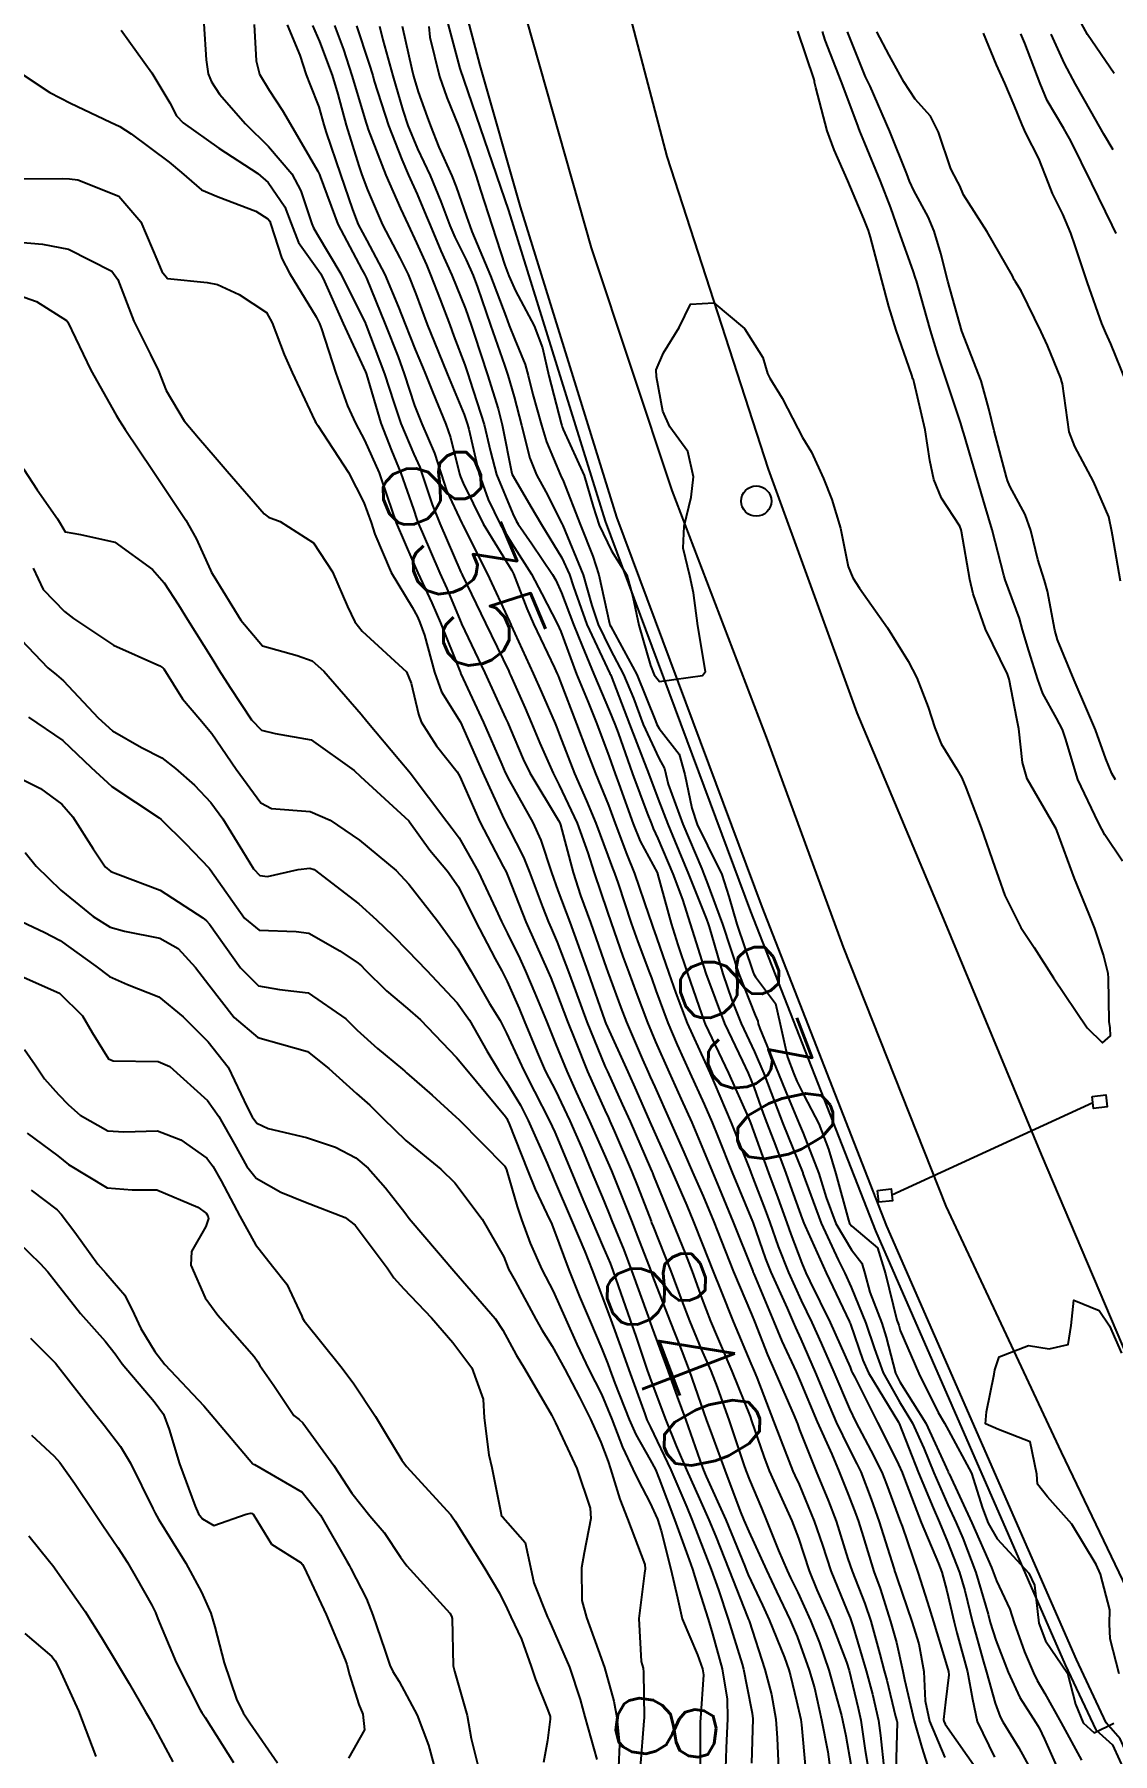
# Model space of a CAD drawing. Header units: metres. Extents: x 307586 to 320046, y 7427249 to 7434250.
# Drawn here: x 319382.5 to 319425.9, y 7427379.2 to 7427448.4 of the extents above; entities that cross this region are included whole.
import ezdxf
from ezdxf.enums import TextEntityAlignment as Align

# ---------------------------------------------------------------- set-up
doc = ezdxf.new("R2010")
doc.units = ezdxf.units.M
doc.header["$MEASUREMENT"] = 0
for name, color, linetype in [('Canaleta de Drenagem', 151, 'Continuous'), ('Cotas', 45, 'Continuous'), ('Curvas de Nivel 1m', 11, 'Continuous'), ('Curvas de Nivel 5m', 15, 'Continuous'), ('Linha Férrea', 20, 'Continuous'), ('Portico', 45, 'Continuous'), ('Postes', 20, 'Continuous')]:
    doc.layers.add(name, color=color, linetype=linetype)
doc.styles.add('Style-STANDARD', font='STANDARD.shx')

msp = doc.modelspace()

# ---------------------------------------------------------------- linework, layer by layer
at = {"layer": 'Canaleta de Drenagem'}
for points in [[(319397.677, 7427454.472), (319399.643, 7427447.058), (319401.608, 7427441.338), (319405.497, 7427428.824), (319411.357, 7427413.101), (319416.38, 7427400.235), (319424.022, 7427382.757), (319425.253, 7427380.14), (319425.931, 7427379.531), (319426.493, 7427378.295), (319426.632, 7427377.744), (319427.515, 7427375.569), (319428.663, 7427373.398), (319430.54, 7427369.475)], [(319435.41, 7427361.239), (319430.982, 7427369.709), (319428.889, 7427373.616), (319427.79, 7427375.802), (319426.987, 7427377.922), (319426.838, 7427378.427), (319426.238, 7427379.768), (319425.676, 7427380.415), (319424.477, 7427382.963), (319416.842, 7427400.426), (319411.824, 7427413.28), (319405.97, 7427428.985), (319402.087, 7427441.48), (319400.471, 7427447.178), (319398.503, 7427454.599)]]:
    msp.add_lwpolyline(points, dxfattribs=at)
at = {"layer": 'Curvas de Nivel 1m', "flags": 128}
for points, elevation in [([(319425.99, 7427446.854), (319424.927, 7427448.421), (319424.029, 7427450.067)], 834), ([(319391.372, 7427448.826), (319391.453, 7427447.363), (319391.587, 7427446.824), (319391.976, 7427446.176), (319392.515, 7427445.358), (319392.836, 7427444.807), (319393.935, 7427442.922), (319393.992, 7427442.789), (319394.022, 7427442.699), (319394.736, 7427440.782), (319395.702, 7427438.965), (319395.815, 7427438.771), (319395.891, 7427438.613), (319396.646, 7427436.762), (319397.163, 7427435.444), (319397.413, 7427434.754), (319397.824, 7427433.48), (319398.114, 7427432.745), (319398.628, 7427431.564), (319398.892, 7427430.734), (319399.116, 7427430.06), (319399.744, 7427428.72), (319399.772, 7427428.662), (319400.752, 7427426.71), (319401.647, 7427424.777), (319401.683, 7427424.7), (319401.722, 7427424.618), (319402.607, 7427422.686), (319402.939, 7427421.935), (319403.484, 7427420.673), (319403.539, 7427420.539), (319403.668, 7427420.217), (319404.268, 7427418.664), (319404.744, 7427417.551), (319405.131, 7427416.655), (319405.61, 7427415.353), (319405.795, 7427414.838), (319405.87, 7427414.646), (319406.021, 7427414.22), (319406.553, 7427412.635), (319406.818, 7427411.883), (319407.291, 7427410.624), (319407.361, 7427410.433), (319407.546, 7427409.91), (319408.021, 7427408.615), (319408.4, 7427407.731), (319408.915, 7427406.606), (319409.49, 7427405.334), (319409.809, 7427404.597), (319410.032, 7427404.037), (319410.61, 7427402.588), (319411.433, 7427400.614), (319411.442, 7427400.589), (319411.955, 7427399.109), (319412.171, 7427398.569), (319412.831, 7427397.119), (319413.075, 7427396.555), (319413.167, 7427396.34), (319413.376, 7427395.877), (319413.96, 7427394.544), (319414.402, 7427393.485), (319414.805, 7427392.535), (319415.322, 7427391.455), (319415.636, 7427390.845), (319415.79, 7427390.523), (319416.214, 7427389.428), (319416.531, 7427388.511), (319417.122, 7427386.645), (319417.168, 7427386.501), (319417.193, 7427386.432), (319417.26, 7427386.235), (319417.853, 7427384.494), (319418.128, 7427383.593), (319418.329, 7427382.489), (319418.391, 7427381.298), (319418.561, 7427380.486), (319419.178, 7427379.024)], 834), ([(319392.699, 7427448.81), (319393.21, 7427447.587), (319393.46, 7427446.798), (319393.61, 7427446.426), (319393.97, 7427445.512), (319394.174, 7427444.788), (319394.267, 7427444.478), (319394.848, 7427442.781), (319395.326, 7427441.369), (319395.561, 7427440.774), (319395.906, 7427440.125), (319396.634, 7427438.763), (319397.185, 7427437.445), (319397.45, 7427436.754), (319397.853, 7427435.742), (319398.143, 7427435.043), (319398.266, 7427434.744), (319398.568, 7427434.003), (319399.085, 7427432.731), (319399.271, 7427432.192), (319399.64, 7427430.722), (319399.675, 7427430.605), (319399.789, 7427430.347), (319400.594, 7427428.712), (319401.745, 7427426.836), (319401.814, 7427426.699), (319402.341, 7427425.303), (319402.614, 7427424.687), (319403.461, 7427422.909), (319403.568, 7427422.672), (319403.607, 7427422.586), (319403.69, 7427422.375), (319404.34, 7427420.663), (319404.759, 7427419.562), (319405.114, 7427418.655), (319405.634, 7427417.378), (319405.903, 7427416.646), (319406.373, 7427415.401), (319406.68, 7427414.634), (319407.259, 7427412.943), (319407.362, 7427412.623), (319407.417, 7427412.468), (319407.567, 7427412.051), (319408.068, 7427410.615), (319408.343, 7427409.814), (319408.801, 7427408.607), (319409.51, 7427407.042), (319409.72, 7427406.598), (319409.895, 7427406.2), (319410.567, 7427404.589), (319411.308, 7427402.729), (319411.37, 7427402.581), (319411.451, 7427402.369), (319411.945, 7427401.079), (319412.127, 7427400.57), (319412.468, 7427399.609), (319412.88, 7427398.558), (319413.396, 7427397.436), (319413.827, 7427396.546), (319414.203, 7427395.714), (319414.709, 7427394.537), (319415.341, 7427393.059), (319415.597, 7427392.526), (319416.196, 7427391.391), (319416.635, 7427390.51), (319416.833, 7427390.032), (319417.295, 7427388.757), (319417.394, 7427388.499), (319417.453, 7427388.335), (319418.087, 7427386.492), (319418.478, 7427385.261), (319418.72, 7427384.485), (319419.218, 7427382.85), (319419.322, 7427382.479), (319419.336, 7427382.354), (319419.201, 7427381.244), (319419.125, 7427380.549), (319419.136, 7427380.481), (319419.192, 7427380.365), (319420.517, 7427378.467)], 833), ([(319393.713, 7427448.794), (319394.003, 7427448.144), (319394.508, 7427446.785), (319394.735, 7427446.023), (319395.07, 7427444.779), (319395.581, 7427443.131), (319395.703, 7427442.772), (319395.927, 7427442.17), (319396.541, 7427440.764), (319397.227, 7427439.429), (319397.569, 7427438.753), (319397.881, 7427437.977), (319398.338, 7427436.743), (319398.771, 7427435.656), (319399.15, 7427434.73), (319399.819, 7427433.116), (319399.958, 7427432.719), (319400.008, 7427432.521), (319400.432, 7427430.714), (319400.792, 7427429.7), (319401.272, 7427428.705), (319401.761, 7427427.911), (319402.533, 7427426.688), (319402.947, 7427425.894), (319403.586, 7427424.672), (319403.718, 7427424.375), (319404.352, 7427422.663), (319404.811, 7427421.53), (319405.166, 7427420.655), (319405.66, 7427419.332), (319405.9, 7427418.648), (319406.047, 7427418.244), (319406.628, 7427416.635), (319406.916, 7427415.931), (319407.603, 7427414.636), (319407.609, 7427414.62), (319408.157, 7427412.614), (319408.424, 7427411.751), (319408.813, 7427410.607), (319409.506, 7427408.628), (319409.519, 7427408.6), (319409.532, 7427408.565), (319410.47, 7427406.59), (319411.253, 7427404.814), (319411.352, 7427404.581), (319411.478, 7427404.245), (319412.082, 7427402.571), (319412.447, 7427401.569), (319412.813, 7427400.559), (319412.975, 7427400.104), (319413.417, 7427398.933), (319413.575, 7427398.548), (319413.742, 7427398.213), (319414.563, 7427396.538), (319415.365, 7427394.741), (319415.42, 7427394.586), (319415.446, 7427394.529), (319415.548, 7427394.339), (319416.467, 7427392.513), (319416.759, 7427391.941), (319417.316, 7427390.83), (319417.463, 7427390.498), (319417.557, 7427390.251), (319418.219, 7427388.491), (319418.923, 7427386.829), (319419.056, 7427386.482), (319419.256, 7427385.741), (319419.555, 7427384.477), (319419.665, 7427384.047), (319420.086, 7427382.471), (319420.294, 7427381.377), (319420.482, 7427380.467), (319421.179, 7427379.028)], 832), ([(319394.605, 7427448.784), (319394.958, 7427447.821), (319395.302, 7427446.777), (319395.881, 7427444.853), (319395.905, 7427444.771), (319395.96, 7427444.602), (319396.67, 7427442.763), (319397.257, 7427441.419), (319397.572, 7427440.753), (319397.906, 7427440.029), (319398.301, 7427439.148), (319398.474, 7427438.741), (319398.862, 7427437.751), (319399.24, 7427436.729), (319399.41, 7427436.278), (319399.847, 7427435.115), (319399.981, 7427434.719), (319400.053, 7427434.505), (319400.623, 7427432.712), (319400.88, 7427431.631), (319401.126, 7427430.707), (319401.777, 7427429.112), (319401.915, 7427428.839), (319402.003, 7427428.697), (319402.544, 7427427.906), (319403.386, 7427426.675), (319403.515, 7427426.447), (319403.736, 7427425.93), (319404.22, 7427424.665), (319404.577, 7427423.794), (319405.048, 7427422.656), (319405.678, 7427421.169), (319405.894, 7427420.648), (319406.022, 7427420.294), (319406.602, 7427418.641), (319407.196, 7427417.06), (319407.36, 7427416.624), (319407.435, 7427416.437), (319407.617, 7427416.045), (319408.225, 7427414.614), (319408.609, 7427413.588), (319408.925, 7427412.606), (319409.553, 7427410.6), (319410.311, 7427408.592), (319411.024, 7427407.071), (319411.262, 7427406.582), (319411.497, 7427405.998), (319411.868, 7427404.956), (319412.014, 7427404.572), (319412.364, 7427403.672), (319412.77, 7427402.56), (319412.951, 7427402.06), (319413.435, 7427400.723), (319413.503, 7427400.549), (319413.554, 7427400.426), (319414.393, 7427398.54), (319415.338, 7427396.576), (319415.359, 7427396.53), (319415.382, 7427396.477), (319415.871, 7427395.026), (319416.099, 7427394.519), (319417.309, 7427392.525), (319417.322, 7427392.5), (319417.333, 7427392.474), (319418.115, 7427390.492), (319418.707, 7427389.078), (319418.957, 7427388.483), (319419.281, 7427387.706), (319419.762, 7427386.475), (319419.979, 7427385.749), (319420.297, 7427384.469), (319420.711, 7427382.975), (319420.855, 7427382.464), (319421.2, 7427381.21), (319421.4, 7427380.662), (319421.517, 7427380.455), (319422.154, 7427379.417), (319422.696, 7427378.437)], 831), ([(319396.413, 7427448.766), (319396.554, 7427448.215), (319396.957, 7427446.76), (319397.347, 7427445.379), (319397.556, 7427444.754), (319397.949, 7427443.825), (319398.452, 7427442.742), (319398.89, 7427441.703), (319399.246, 7427440.73), (319399.443, 7427440.262), (319399.899, 7427439.343), (319400.184, 7427438.717), (319400.36, 7427438.241), (319400.878, 7427436.71), (319401.442, 7427435.109), (319401.58, 7427434.703), (319401.83, 7427433.832), (319402.125, 7427432.695), (319402.472, 7427431.363), (319402.742, 7427430.686), (319403.111, 7427430.005), (319403.773, 7427428.698), (319403.787, 7427428.67), (319403.794, 7427428.648), (319404.608, 7427426.661), (319404.968, 7427425.42), (319405.221, 7427424.655), (319405.708, 7427423.668), (319406.242, 7427422.645), (319406.636, 7427421.688), (319407.034, 7427420.636), (319407.659, 7427419.276), (319407.884, 7427418.855), (319407.947, 7427418.626), (319408.039, 7427418.232), (319408.633, 7427416.61), (319409.386, 7427414.821), (319409.477, 7427414.601), (319409.598, 7427414.295), (319410.224, 7427412.593), (319410.549, 7427411.604), (319410.879, 7427410.587), (319411.536, 7427408.918), (319411.642, 7427408.686), (319411.665, 7427408.578), (319411.721, 7427408.386), (319412.481, 7427406.565), (319412.776, 7427405.841), (319413.316, 7427404.552), (319413.477, 7427404.171), (319414.098, 7427402.544), (319414.405, 7427401.579), (319414.786, 7427400.536), (319415.422, 7427399.472), (319415.828, 7427398.935), (319415.956, 7427398.522), (319416.158, 7427397.763), (319416.644, 7427396.511), (319416.819, 7427395.95), (319417.187, 7427394.503), (319417.358, 7427394.159), (319418.408, 7427392.489), (319419.313, 7427390.522), (319419.329, 7427390.48), (319419.345, 7427390.448), (319420.258, 7427388.47), (319421.053, 7427386.675), (319421.132, 7427386.461), (319421.26, 7427386.139), (319421.795, 7427384.998), (319421.97, 7427384.449), (319422.389, 7427383.279), (319422.743, 7427382.437), (319422.896, 7427382.121), (319423.205, 7427381.595), (319423.863, 7427380.423), (319424.685, 7427378.907)], 829), ([(319397.329, 7427448.757), (319397.713, 7427447.027), (319397.784, 7427446.752), (319397.977, 7427446.111), (319398.332, 7427445.11), (319398.47, 7427444.742), (319398.807, 7427443.881), (319399.321, 7427442.729), (319399.497, 7427442.295), (319399.917, 7427441.097), (319400.047, 7427440.719), (319400.135, 7427440.493), (319400.88, 7427438.71), (319401.498, 7427437.074), (319401.631, 7427436.702), (319401.857, 7427436.14), (319402.282, 7427435.128), (319402.406, 7427434.692), (319402.594, 7427433.926), (319402.931, 7427432.683), (319403.138, 7427432.012), (319403.7, 7427430.671), (319403.73, 7427430.609), (319403.791, 7427430.48), (319404.51, 7427428.663), (319405.003, 7427427.409), (319405.244, 7427426.655), (319405.669, 7427424.705), (319405.685, 7427424.65), (319405.722, 7427424.58), (319406.777, 7427422.639), (319407.521, 7427420.785), (319407.581, 7427420.631), (319407.671, 7427420.475), (319408.476, 7427419.433), (319408.706, 7427418.614), (319408.983, 7427417.26), (319409.208, 7427416.604), (319409.614, 7427415.757), (319410.2, 7427414.594), (319410.474, 7427413.707), (319410.806, 7427412.588), (319411.452, 7427410.683), (319411.486, 7427410.581), (319411.552, 7427410.462), (319412.361, 7427409.388), (319412.549, 7427408.565), (319412.845, 7427407.228), (319413.096, 7427406.556), (319413.216, 7427406.27), (319413.494, 7427405.699), (319414.107, 7427404.544), (319414.486, 7427403.521), (319414.781, 7427402.537), (319415.293, 7427400.672), (319415.343, 7427400.531), (319415.432, 7427400.419), (319416.465, 7427399.556), (319416.794, 7427398.509), (319417.249, 7427396.638), (319417.299, 7427396.501), (319417.319, 7427396.438), (319417.38, 7427396.215), (319418.134, 7427394.492), (319418.908, 7427392.916), (319419.158, 7427392.482), (319419.33, 7427392.194), (319420.254, 7427390.471), (319420.698, 7427389.067), (319420.917, 7427388.464), (319421.284, 7427387.835), (319422.563, 7427386.44), (319422.786, 7427385.965), (319422.958, 7427384.434), (319423.232, 7427383.719), (319424.113, 7427382.421), (319424.444, 7427381.174), (319424.744, 7427380.414), (319425.189, 7427380.01), (319425.981, 7427380.398)], 828), ([(319398.404, 7427448.744), (319398.437, 7427448.313), (319398.832, 7427446.737), (319399.13, 7427445.888), (319399.591, 7427444.726), (319399.949, 7427443.781), (319400.306, 7427442.716), (319400.481, 7427442.161), (319400.951, 7427440.71), (319401.464, 7427439.137), (319401.622, 7427438.703), (319401.884, 7427438.106), (319402.635, 7427436.688), (319402.977, 7427435.806), (319403.231, 7427434.679), (319403.724, 7427432.761), (319403.749, 7427432.671), (319403.764, 7427432.623), (319403.811, 7427432.518), (319404.649, 7427430.661), (319405.02, 7427429.419), (319405.257, 7427428.655), (319405.758, 7427427.624), (319406.379, 7427426.644), (319406.608, 7427425.767), (319406.849, 7427424.639), (319407.321, 7427423.011), (319407.476, 7427422.632), (319407.69, 7427422.363), (319409.419, 7427422.604), (319409.537, 7427422.761), (319409.235, 7427424.607), (319409.059, 7427425.933), (319408.905, 7427426.613), (319408.639, 7427427.737), (319408.681, 7427428.616), (319408.96, 7427429.788), (319409.06, 7427430.611), (319408.822, 7427431.634), (319408.11, 7427432.626), (319407.822, 7427433.259), (319407.563, 7427434.633), (319407.56, 7427434.919), (319407.853, 7427435.599), (319408.473, 7427436.621), (319408.935, 7427437.556), (319409.878, 7427437.62), (319411.111, 7427436.588), (319411.851, 7427435.413), (319412.043, 7427434.775), (319412.126, 7427434.576), (319412.621, 7427433.778), (319413.252, 7427432.558), (319413.452, 7427432.198), (319413.803, 7427431.606), (319414.287, 7427430.545), (319414.628, 7427429.699), (319414.978, 7427428.538), (319415.288, 7427426.996), (319415.467, 7427426.533), (319415.739, 7427426.122), (319416.866, 7427424.519), (319417.703, 7427423.188), (319418.048, 7427422.505), (319418.508, 7427421.324), (319418.775, 7427420.493), (319419.028, 7427419.848), (319419.656, 7427418.828), (319419.866, 7427418.478), (319420.024, 7427418.099), (319420.635, 7427416.47), (319421.192, 7427414.879), (319421.333, 7427414.463), (319421.592, 7427413.741), (319422.242, 7427412.45), (319422.777, 7427411.654), (319423.553, 7427410.43), (319424.911, 7427408.416), (319425.524, 7427407.812), (319425.843, 7427408.09), (319425.828, 7427408.406), (319425.795, 7427408.666), (319425.764, 7427410.407), (319425.747, 7427410.599), (319425.562, 7427411.359), (319425.216, 7427412.414), (319424.976, 7427413.022), (319424.397, 7427414.422), (319423.692, 7427416.359), (319423.66, 7427416.43), (319423.624, 7427416.499), (319422.497, 7427418.447), (319422.306, 7427419.097), (319422.158, 7427420.453), (319422.08, 7427420.857), (319421.761, 7427422.459), (319421.696, 7427422.662), (319420.808, 7427424.469), (319420.315, 7427425.897), (319420.183, 7427426.476), (319419.851, 7427428.4), (319419.835, 7427428.479), (319419.774, 7427428.62), (319419.038, 7427429.744), (319418.732, 7427430.496), (319418.566, 7427431.264), (319418.381, 7427432.501), (319417.944, 7427434.406), (319417.91, 7427434.509), (319417.894, 7427434.56), (319417.845, 7427434.708), (319417.211, 7427436.517), (319416.925, 7427437.472), (319416.635, 7427438.523), (319416.177, 7427440.26), (319416.101, 7427440.528), (319415.918, 7427441.006), (319415.27, 7427442.537), (319414.721, 7427443.773), (319414.433, 7427444.545), (319413.98, 7427446.295), (319413.931, 7427446.5), (319413.929, 7427446.551), (319413.918, 7427446.617), (319413.259, 7427448.561)], 827), ([(319386.008, 7427448.594), (319387.245, 7427446.877), (319387.971, 7427445.667), (319388.246, 7427445.146), (319388.506, 7427444.862), (319389.948, 7427443.847), (319391.519, 7427442.824), (319391.929, 7427442.461), (319392.599, 7427441.489), (319392.855, 7427440.806), (319393.158, 7427440.053), (319393.895, 7427439.018), (319394.046, 7427438.788), (319394.2, 7427438.475), (319394.946, 7427436.779), (319395.844, 7427434.839), (319395.871, 7427434.77), (319395.886, 7427434.726), (319396.47, 7427432.763), (319396.897, 7427431.664), (319397.269, 7427430.755), (319397.778, 7427429.303), (319397.916, 7427428.889), (319397.974, 7427428.747), (319398.131, 7427428.381), (319398.848, 7427426.733), (319399.12, 7427426.113), (319399.706, 7427424.72), (319399.722, 7427424.68), (319400.653, 7427422.71), (319401.488, 7427420.888), (319401.577, 7427420.701), (319401.671, 7427420.474), (319402.197, 7427419.23), (319402.465, 7427418.688), (319403.624, 7427416.761), (319403.671, 7427416.67), (319403.696, 7427416.595), (319404.208, 7427414.664), (319404.508, 7427413.742), (319404.904, 7427412.657), (319405.554, 7427410.807), (319405.596, 7427410.692), (319405.61, 7427410.649), (319406.127, 7427409.23), (319406.356, 7427408.638), (319407.004, 7427407.134), (319407.232, 7427406.624), (319407.316, 7427406.437), (319407.497, 7427406.03), (319408.135, 7427404.613), (319408.664, 7427403.409), (319409.018, 7427402.604), (319409.443, 7427401.63), (319409.873, 7427400.596), (319410.17, 7427399.848), (319410.666, 7427398.587), (319411.387, 7427396.877), (319411.507, 7427396.578), (319412.043, 7427395.243), (319412.333, 7427394.565), (319413.112, 7427392.778), (319413.204, 7427392.552), (319413.239, 7427392.458), (319413.33, 7427392.225), (319414.002, 7427390.543), (319414.497, 7427389.342), (319414.803, 7427388.535), (319415.27, 7427387.03), (319415.443, 7427386.527), (319415.959, 7427385.228), (319416.196, 7427384.516), (319416.553, 7427383.181), (319416.738, 7427382.507), (319416.84, 7427382.136), (319417.195, 7427380.676), (319417.243, 7427380.499), (319417.252, 7427380.44), (319417.204, 7427378.5)], 836), ([(319426.331, 7427415.12), (319425.621, 7427416.183), (319425.498, 7427416.411), (319425.346, 7427416.694), (319424.527, 7427418.421), (319424.032, 7427420.063), (319423.914, 7427420.428), (319423.677, 7427420.883), (319423.129, 7427421.88), (319422.921, 7427422.442), (319422.561, 7427423.597), (319422.306, 7427424.451), (319422.177, 7427424.903), (319421.739, 7427426.092), (319421.612, 7427426.461), (319421.557, 7427426.651), (319421.083, 7427428.467), (319420.792, 7427429.461), (319420.486, 7427430.473), (319419.936, 7427432.354), (319419.9, 7427432.479), (319419.817, 7427432.755), (319419.243, 7427434.489), (319418.896, 7427435.537), (319418.602, 7427436.499), (319418.083, 7427438.314), (319418.034, 7427438.508), (319418, 7427438.614), (319417.897, 7427438.911), (319417.325, 7427440.516), (319417.001, 7427441.44), (319416.588, 7427442.523), (319415.956, 7427444.047), (319415.753, 7427444.532), (319415.633, 7427444.867), (319415.004, 7427446.54), (319414.362, 7427448.192), (319414.248, 7427448.548)], 828), ([(319426.044, 7427418.404), (319425.901, 7427418.652), (319425.661, 7427419.246), (319425.238, 7427420.414), (319424.927, 7427421.171), (319424.385, 7427422.423), (319423.717, 7427424.044), (319423.607, 7427424.432), (319423.311, 7427426.008), (319423.192, 7427426.438), (319422.926, 7427427.271), (319422.633, 7427428.447), (319422.417, 7427429.088), (319421.791, 7427430.231), (319421.696, 7427430.461), (319421.657, 7427430.599), (319421.168, 7427432.466), (319420.952, 7427433.343), (319420.639, 7427434.472), (319419.863, 7427436.48), (319419.301, 7427438.489), (319419.016, 7427439.605), (319418.743, 7427440.498), (319418.5, 7427441.083), (319417.929, 7427442.141), (319417.757, 7427442.512), (319417.643, 7427442.807), (319416.961, 7427444.52), (319416.168, 7427446.342), (319416.077, 7427446.529), (319415.986, 7427446.721), (319415.26, 7427448.538)], 829), ([(319426.495, 7427434.403), (319425.858, 7427435.966), (319425.659, 7427436.412), (319425.5, 7427436.782), (319424.917, 7427438.42), (319424.418, 7427439.915), (319424.248, 7427440.427), (319423.921, 7427441.192), (319423.508, 7427442.015), (319423.344, 7427442.439), (319422.965, 7427443.428), (319422.443, 7427444.453), (319422.291, 7427444.78), (319421.974, 7427445.575), (319421.592, 7427446.464), (319421.26, 7427447.202), (319420.729, 7427448.473)], 831), ([(319426.071, 7427440.408), (319425.916, 7427440.744), (319425.101, 7427442.418), (319424.244, 7427444.142), (319424.092, 7427444.429), (319423.965, 7427444.637), (319423.303, 7427445.767), (319423.012, 7427446.445), (319422.391, 7427448.07), (319422.234, 7427448.457)], 832), ([(319425.953, 7427443.779), (319425.575, 7427444.414), (319425.057, 7427445.335), (319424.441, 7427446.425), (319423.995, 7427447.256), (319423.453, 7427448.438)], 833), ([(319381.982, 7427446.857), (319383.147, 7427446.095), (319383.97, 7427445.659), (319385.582, 7427444.894), (319385.96, 7427444.714), (319386.419, 7427444.422), (319387.939, 7427443.285), (319388.443, 7427442.862), (319389.248, 7427442.172), (319389.923, 7427441.89), (319391.44, 7427441.302), (319391.915, 7427441.005), (319391.998, 7427440.902), (319392.027, 7427440.818), (319392.486, 7427439.398), (319392.789, 7427438.807), (319393.867, 7427437.05), (319393.994, 7427436.789), (319394.082, 7427436.566), (319394.654, 7427434.782), (319395.132, 7427433.468), (319395.449, 7427432.774), (319395.806, 7427432.085), (319396.399, 7427430.764), (319396.726, 7427429.818), (319397.086, 7427428.757), (319397.75, 7427427.192), (319397.96, 7427426.747), (319398.527, 7427425.534), (319398.873, 7427424.733), (319399.662, 7427422.752), (319399.671, 7427422.72), (319399.677, 7427422.705), (319399.692, 7427422.67), (319400.6, 7427420.711), (319401.337, 7427419.023), (319401.477, 7427418.702), (319401.648, 7427418.36), (319402.586, 7427416.686), (319402.91, 7427415.975), (319403.338, 7427414.674), (319403.592, 7427413.94), (319404.072, 7427412.665), (319404.372, 7427411.855), (319404.804, 7427410.657), (319405.486, 7427408.698), (319405.503, 7427408.65), (319405.532, 7427408.583), (319406.414, 7427406.636), (319406.751, 7427405.886), (319407.304, 7427404.623), (319407.477, 7427404.233), (319408.198, 7427402.613), (319408.789, 7427401.257), (319409.061, 7427400.604), (319409.424, 7427399.69), (319409.854, 7427398.596), (319410.157, 7427397.837), (319410.655, 7427396.587), (319411.366, 7427394.889), (319411.458, 7427394.672), (319411.496, 7427394.578), (319411.603, 7427394.333), (319412.284, 7427392.566), (319412.571, 7427391.807), (319413.063, 7427390.554), (319413.14, 7427390.381), (319413.308, 7427390.021), (319413.922, 7427388.544), (319414.245, 7427387.573), (319414.589, 7427386.537), (319415.247, 7427384.935), (319415.367, 7427384.651), (319415.408, 7427384.528), (319415.48, 7427384.286), (319416.011, 7427382.518), (319416.263, 7427381.573), (319416.508, 7427380.51), (319416.584, 7427379.906), (319416.736, 7427378.507)], 837), ([(319381.93, 7427442.606), (319383.637, 7427442.621), (319383.93, 7427442.614), (319384.262, 7427442.574), (319385.923, 7427441.917), (319386.808, 7427440.881), (319387.493, 7427439.27), (319387.646, 7427438.872), (319387.88, 7427438.597), (319389.469, 7427438.429), (319389.886, 7427438.35), (319390.761, 7427437.95), (319391.869, 7427437.223), (319392.091, 7427436.817), (319392.578, 7427435.537), (319392.897, 7427434.804), (319393.814, 7427432.867), (319393.856, 7427432.79), (319393.93, 7427432.671), (319395.171, 7427430.776), (319395.781, 7427429.577), (319396.075, 7427428.767), (319396.228, 7427428.304), (319396.879, 7427426.759), (319397.729, 7427425.358), (319397.948, 7427424.97), (319398.044, 7427424.745), (319398.23, 7427424.228), (319398.633, 7427422.736), (319398.904, 7427421.951), (319399.673, 7427420.72), (319400.561, 7427418.711), (319401.354, 7427416.976), (319401.483, 7427416.701), (319401.62, 7427416.439), (319402.209, 7427415.291), (319402.45, 7427414.687), (319402.978, 7427413.283), (319403.216, 7427412.675), (319403.327, 7427412.43), (319403.565, 7427411.868), (319404.029, 7427410.665), (319404.3, 7427409.908), (319404.762, 7427408.658), (319405.506, 7427406.847), (319405.592, 7427406.649), (319406.189, 7427405.338), (319406.501, 7427404.635), (319407.33, 7427402.746), (319407.385, 7427402.621), (319407.405, 7427402.573), (319407.451, 7427402.453), (319408.201, 7427400.612), (319408.731, 7427399.296), (319409.001, 7427398.604), (319409.397, 7427397.507), (319409.739, 7427396.596), (319410.007, 7427395.963), (319410.603, 7427394.588), (319411.336, 7427392.755), (319411.397, 7427392.579), (319411.889, 7427391.142), (319412.108, 7427390.568), (319412.474, 7427389.732), (319413.021, 7427388.554), (319413.282, 7427387.852), (319413.709, 7427386.546), (319414.02, 7427385.777), (319414.567, 7427384.537), (319415.218, 7427382.866), (319415.321, 7427382.528), (319415.683, 7427381.008), (319415.789, 7427380.521), (319415.969, 7427379.306), (319416.1, 7427378.516)], 838), ([(319381.9, 7427440.065), (319382.844, 7427439.98), (319383.896, 7427439.782), (319385.631, 7427438.893), (319385.88, 7427438.555), (319386.524, 7427436.883), (319387.189, 7427435.537), (319387.513, 7427434.873), (319387.831, 7427434.088), (319388.551, 7427432.859), (319389.129, 7427432.173), (319389.799, 7427431.401), (319390.285, 7427430.835), (319391.776, 7427429.115), (319391.942, 7427428.985), (319392.414, 7427428.81), (319393.76, 7427427.944), (319394.526, 7427426.782), (319395.121, 7427425.384), (319395.419, 7427424.773), (319395.717, 7427424.394), (319397.503, 7427422.752), (319397.688, 7427422.3), (319397.982, 7427421.051), (319398.095, 7427420.744), (319398.706, 7427419.777), (319399.541, 7427418.722), (319399.65, 7427418.533), (319400.455, 7427416.712), (319401.392, 7427414.915), (319401.51, 7427414.701), (319401.6, 7427414.489), (319402.311, 7427412.689), (319402.691, 7427411.81), (319403.206, 7427410.675), (319403.309, 7427410.432), (319403.545, 7427409.841), (319403.986, 7427408.665), (319404.286, 7427407.898), (319404.793, 7427406.657), (319405.487, 7427405.102), (319405.628, 7427404.792), (319405.694, 7427404.647), (319405.865, 7427404.257), (319406.564, 7427402.633), (319406.821, 7427402.004), (319407.348, 7427400.621), (319407.37, 7427400.559), (319407.431, 7427400.41), (319408.147, 7427398.613), (319408.589, 7427397.414), (319408.897, 7427396.605), (319409.372, 7427395.47), (319409.75, 7427394.596), (319410.01, 7427393.937), (319410.488, 7427392.588), (319411.083, 7427390.814), (319411.17, 7427390.581), (319411.309, 7427390.21), (319411.794, 7427389.069), (319412.002, 7427388.569), (319412.479, 7427387.358), (319412.823, 7427386.557), (319412.965, 7427386.26), (319413.254, 7427385.665), (319413.767, 7427384.545), (319414.134, 7427383.636), (319414.508, 7427382.537), (319415.013, 7427380.714), (319415.059, 7427380.531), (319415.187, 7427379.897), (319415.389, 7427378.74)], 839), ([(319382.078, 7427430.936), (319382.63, 7427430.078), (319383.453, 7427428.915), (319383.564, 7427428.716), (319383.758, 7427428.397), (319384.373, 7427428.288), (319385.754, 7427427.979), (319387.273, 7427426.875), (319387.738, 7427426.333), (319388.321, 7427425.453), (319388.687, 7427424.856), (319389.699, 7427423.234), (319389.945, 7427422.837), (319390.402, 7427422.116), (319391.26, 7427420.824), (319391.667, 7427420.4), (319392.207, 7427420.27), (319393.661, 7427420.011), (319395.399, 7427418.773), (319395.649, 7427418.537), (319397.598, 7427416.75), (319397.623, 7427416.715), (319398.44, 7427415.567), (319399.155, 7427414.727), (319399.593, 7427414.091), (319400.284, 7427412.713), (319401.073, 7427411.19), (319401.336, 7427410.702), (319401.549, 7427410.275), (319402.035, 7427409.19), (319402.243, 7427408.689), (319402.76, 7427407.436), (319403.091, 7427406.676), (319403.228, 7427406.402), (319403.495, 7427405.886), (319404.076, 7427404.664), (319404.558, 7427403.567), (319404.94, 7427402.655), (319405.441, 7427401.442), (319405.67, 7427400.881), (319405.765, 7427400.645), (319406.25, 7427399.466), (319406.567, 7427398.633), (319407.227, 7427396.781), (319407.283, 7427396.621), (319407.309, 7427396.548), (319407.38, 7427396.35), (319408.018, 7427394.613), (319408.404, 7427393.552), (319408.745, 7427392.606), (319409.317, 7427391), (319409.456, 7427390.599), (319409.571, 7427390.337), (319410.353, 7427388.589), (319411.118, 7427386.728), (319411.178, 7427386.581), (319411.261, 7427386.381), (319411.836, 7427385.158), (319412.104, 7427384.567), (319412.724, 7427383.053), (319412.898, 7427382.555), (319412.964, 7427382.307), (319413.2, 7427381.307), (319413.372, 7427380.548), (319413.406, 7427380.333), (319413.56, 7427378.546)], 841), ([(319382.463, 7427426.929), (319382.878, 7427426.067), (319383.726, 7427425.179), (319384.093, 7427424.906), (319385.707, 7427423.832), (319387.569, 7427422.997), (319387.694, 7427422.92), (319387.734, 7427422.869), (319388.488, 7427421.665), (319389.175, 7427420.847), (319389.664, 7427420.275), (319390.649, 7427418.83), (319391.63, 7427417.482), (319392.061, 7427417.247), (319393.626, 7427417.131), (319394.426, 7427416.782), (319395.615, 7427415.966), (319397.082, 7427414.755), (319397.595, 7427414.197), (319398.751, 7427412.728), (319399.562, 7427411.599), (319400.087, 7427410.715), (319400.848, 7427409.399), (319401.269, 7427408.703), (319401.525, 7427408.198), (319402.219, 7427406.689), (319402.655, 7427405.843), (319403.263, 7427404.673), (319403.476, 7427404.204), (319404.121, 7427402.663), (319404.604, 7427401.496), (319404.96, 7427400.655), (319405.422, 7427399.58), (319405.699, 7427398.929), (319405.808, 7427398.644), (319406.03, 7427398.014), (319406.51, 7427396.633), (319406.734, 7427395.987), (319407.196, 7427394.623), (319407.356, 7427394.181), (319407.949, 7427392.614), (319408.358, 7427391.574), (319408.777, 7427390.605), (319409.301, 7427389.444), (319409.675, 7427388.596), (319409.957, 7427387.919), (319410.474, 7427386.588), (319411.244, 7427384.649), (319411.265, 7427384.601), (319411.275, 7427384.58), (319411.295, 7427384.526), (319411.934, 7427382.569), (319412.197, 7427381.559), (319412.366, 7427380.562), (319412.423, 7427379.799), (319412.484, 7427378.56)], 842), ([(319381.714, 7427424.317), (319383.064, 7427422.919), (319383.407, 7427422.631), (319383.688, 7427422.389), (319385.092, 7427420.896), (319385.665, 7427420.379), (319386.825, 7427419.709), (319387.649, 7427419.284), (319388.203, 7427418.862), (319388.967, 7427418.181), (319389.629, 7427417.494), (319390.101, 7427416.835), (319390.901, 7427415.536), (319391.343, 7427414.823), (319391.599, 7427414.549), (319391.91, 7427414.503), (319393.134, 7427414.797), (319393.603, 7427414.848), (319393.777, 7427414.788), (319395.582, 7427413.401), (319396.293, 7427412.759), (319396.948, 7427412.13), (319397.561, 7427411.513), (319398.311, 7427410.732), (319399.54, 7427409.417), (319400.044, 7427408.715), (319400.74, 7427407.482), (319401.208, 7427406.703), (319401.499, 7427406.261), (319402.095, 7427405.297), (319402.405, 7427404.686), (319403.171, 7427402.961), (319403.287, 7427402.672), (319403.335, 7427402.555), (319403.449, 7427402.293), (319404.151, 7427400.663), (319404.676, 7427399.402), (319404.975, 7427398.654), (319405.397, 7427397.556), (319405.733, 7427396.645), (319406.166, 7427395.433), (319406.449, 7427394.634), (319407.093, 7427392.867), (319407.184, 7427392.622), (319407.229, 7427392.519), (319407.33, 7427392.322), (319408.14, 7427390.612), (319408.793, 7427389.11), (319408.995, 7427388.603), (319409.282, 7427387.844), (319409.762, 7427386.595), (319410.068, 7427385.778), (319410.458, 7427384.588), (319411.022, 7427382.775), (319411.072, 7427382.581), (319411.206, 7427381.892), (319411.421, 7427380.802), (319411.44, 7427380.576), (319411.389, 7427378.791)], 843), ([(319382.279, 7427420.931), (319383.659, 7427419.988), (319384.804, 7427418.898), (319385.635, 7427418.14), (319387.541, 7427416.871), (319387.622, 7427416.804), (319388.597, 7427415.839), (319389.556, 7427414.841), (319389.602, 7427414.784), (319390.982, 7427412.826), (319391.568, 7427412.35), (319393.06, 7427412.29), (319393.567, 7427412.224), (319394.817, 7427411.52), (319395.555, 7427411.017), (319395.691, 7427410.904), (319395.83, 7427410.766), (319396.694, 7427409.906), (319397.537, 7427409.189), (319398.059, 7427408.735), (319399.51, 7427407.223), (319399.929, 7427406.716), (319401.484, 7427404.837), (319401.54, 7427404.755), (319401.568, 7427404.699), (319401.639, 7427404.539), (319402.368, 7427402.686), (319402.676, 7427401.912), (319403.272, 7427400.672), (319403.325, 7427400.565), (319403.429, 7427400.289), (319404.038, 7427398.664), (319404.461, 7427397.595), (319404.864, 7427396.655), (319405.371, 7427395.478), (319405.604, 7427394.885), (319405.689, 7427394.645), (319405.896, 7427394.1), (319406.465, 7427392.633), (319406.729, 7427392.031), (319407.317, 7427391.005), (319407.521, 7427390.618), (319407.675, 7427390.25), (319408.298, 7427388.61), (319408.883, 7427386.989), (319409.011, 7427386.603), (319409.255, 7427385.817), (319409.644, 7427384.596), (319409.828, 7427384), (319410.215, 7427382.59), (319410.419, 7427381.369), (319410.427, 7427380.588), (319410.367, 7427379.403), (319410.344, 7427378.588)], 844), ([(319382.148, 7427415.471), (319382.591, 7427414.925), (319383.589, 7427413.964), (319384.88, 7427412.897), (319385.569, 7427412.467), (319386.145, 7427412.307), (319387.564, 7427412.024), (319388.303, 7427411.602), (319389.007, 7427410.848), (319389.543, 7427410.148), (319390.557, 7427408.83), (319391.515, 7427408.02), (319392.462, 7427407.755), (319393.51, 7427407.457), (319394.376, 7427406.781), (319395.493, 7427405.769), (319396.023, 7427405.297), (319396.564, 7427404.754), (319397.47, 7427403.881), (319398.877, 7427402.726), (319399.447, 7427402.166), (319400.548, 7427400.709), (319401.418, 7427399.191), (319401.549, 7427398.833), (319401.603, 7427398.697), (319401.872, 7427398.227), (319402.702, 7427396.68), (319402.954, 7427396.251), (319403.372, 7427395.59), (319403.882, 7427394.665), (319404.469, 7427393.536), (319404.913, 7427392.654), (319405.324, 7427391.72), (319405.618, 7427390.947), (319405.714, 7427390.644), (319406.086, 7427389.424), (319406.401, 7427388.633), (319407.091, 7427386.797), (319407.116, 7427386.622), (319407.089, 7427386.451), (319406.855, 7427384.626), (319406.955, 7427382.886), (319407.026, 7427382.623), (319407.05, 7427382.461), (319407.069, 7427380.622), (319407.063, 7427380.494), (319406.913, 7427378.624)], 846), ([(319381.573, 7427412.902), (319382.913, 7427412.266), (319383.563, 7427411.927), (319384.994, 7427410.896), (319385.547, 7427410.484), (319386.261, 7427410.16), (319387.535, 7427409.668), (319388.507, 7427408.85), (319389.513, 7427407.854), (319390.318, 7427406.832), (319391.088, 7427405.223), (319391.283, 7427404.822), (319391.479, 7427404.575), (319391.932, 7427404.357), (319393.471, 7427403.996), (319394.638, 7427403.606), (319395.459, 7427403.172), (319395.951, 7427402.763), (319396.657, 7427401.964), (319397.435, 7427400.968), (319397.613, 7427400.738), (319398.793, 7427399.345), (319399.32, 7427398.721), (319399.402, 7427398.624), (319401.077, 7427396.703), (319401.378, 7427396.238), (319401.919, 7427395.242), (319402.248, 7427394.687), (319403.335, 7427392.823), (319403.415, 7427392.669), (319403.496, 7427392.503), (319404.353, 7427390.66), (319404.89, 7427389.061), (319404.924, 7427388.654), (319404.661, 7427387.268), (319404.551, 7427386.657), (319404.561, 7427385.346), (319404.752, 7427384.655), (319405.224, 7427383.363), (319405.476, 7427382.646), (319405.852, 7427381.293), (319405.965, 7427380.638), (319406.083, 7427379.543), (319406.035, 7427378.637)], 847), ([(319381.991, 7427410.488), (319383.536, 7427409.804), (319384.461, 7427408.901), (319384.85, 7427408.23), (319385.506, 7427407.16), (319385.695, 7427407.078), (319387.505, 7427407.054), (319387.966, 7427406.855), (319389.489, 7427405.488), (319389.951, 7427404.835), (319390.575, 7427403.72), (319391.069, 7427402.824), (319391.448, 7427402.351), (319392.436, 7427401.798), (319393.439, 7427401.393), (319395.025, 7427400.774), (319395.428, 7427400.47), (319396.727, 7427398.75), (319396.997, 7427398.344), (319397.395, 7427397.905), (319398.501, 7427396.729), (319399.373, 7427395.737), (319400.127, 7427394.712), (319400.591, 7427393.461), (319400.629, 7427392.707), (319400.814, 7427391.209), (319400.932, 7427390.704), (319401.287, 7427388.956), (319401.331, 7427388.746), (319401.374, 7427388.699), (319402.279, 7427387.686), (319402.491, 7427386.682), (319402.633, 7427386.056), (319403.18, 7427384.671), (319403.241, 7427384.533), (319404.062, 7427382.662), (319404.497, 7427381.36), (319404.688, 7427380.655), (319405.167, 7427378.939)], 848), ([(319382.124, 7427407.546), (319382.545, 7427406.924), (319382.931, 7427406.352), (319383.491, 7427405.725), (319383.894, 7427405.313), (319384.364, 7427404.901), (319385.474, 7427404.263), (319386.124, 7427404.229), (319387.474, 7427404.262), (319388.417, 7427403.902), (319389.458, 7427403.159), (319389.7, 7427402.838), (319390.037, 7427402.244), (319390.784, 7427400.826), (319391.416, 7427399.682), (319392.112, 7427398.809), (319392.684, 7427398.089), (319393.281, 7427396.792), (319393.311, 7427396.72), (319393.381, 7427396.614), (319394.852, 7427394.775), (319395.353, 7427394.115), (319396.259, 7427392.756), (319396.662, 7427392.086), (319397.315, 7427390.994), (319397.506, 7427390.738), (319399.284, 7427388.798), (319399.343, 7427388.719), (319399.457, 7427388.542), (319400.615, 7427386.706), (319401.252, 7427385.637), (319401.559, 7427385.008), (319401.708, 7427384.693), (319402.13, 7427383.786), (319402.518, 7427382.68), (319402.69, 7427382.16), (319403.196, 7427380.933), (319403.279, 7427380.669), (319403.289, 7427380.571), (319403.179, 7427379.711), (319403.016, 7427378.821)], 849), ([(319382.395, 7427401.878), (319383.435, 7427401.078), (319383.603, 7427400.908), (319384.144, 7427400.181), (319385.074, 7427398.893), (319385.399, 7427398.525), (319386.162, 7427397.65), (319386.541, 7427396.873), (319386.809, 7427396.3), (319387.368, 7427395.372), (319387.774, 7427394.856), (319389.338, 7427393.192), (319389.632, 7427392.837), (319391.313, 7427390.855), (319391.333, 7427390.839), (319391.386, 7427390.819), (319393.297, 7427389.713), (319394.045, 7427388.782), (319395.103, 7427386.933), (319395.189, 7427386.771), (319395.262, 7427386.633), (319395.895, 7427385.406), (319396.151, 7427384.756), (319396.632, 7427383.339), (319396.836, 7427382.746), (319396.952, 7427382.485), (319397.206, 7427382.078), (319397.927, 7427380.733), (319398.389, 7427379.513), (319398.598, 7427378.726)], 851), ([(319381.422, 7427400.211), (319382.751, 7427398.92), (319383.064, 7427398.579), (319383.395, 7427398.153), (319384.381, 7427396.9), (319385.372, 7427395.796), (319385.765, 7427395.282), (319386.049, 7427394.88), (319387.34, 7427393.364), (319387.711, 7427392.856), (319387.947, 7427392.233), (319388.363, 7427390.85), (319388.99, 7427389.141), (319389.122, 7427388.842), (319389.281, 7427388.633), (319389.746, 7427388.367), (319391.051, 7427388.822), (319391.238, 7427388.866), (319391.283, 7427388.856), (319391.327, 7427388.819), (319392.071, 7427387.608), (319393.264, 7427386.856), (319393.319, 7427386.789), (319393.378, 7427386.672), (319394.268, 7427384.78), (319395.03, 7427382.958), (319395.098, 7427382.771), (319395.209, 7427382.345), (319395.588, 7427381.155), (319395.742, 7427380.762), (319395.811, 7427380.133), (319395.166, 7427378.999)], 852), ([(319426.201, 7427382.395), (319425.84, 7427383.795), (319425.805, 7427384.402), (319425.82, 7427384.973), (319425.443, 7427386.407), (319425.269, 7427386.794), (319424.294, 7427388.42), (319423.304, 7427389.516), (319422.905, 7427390.033), (319422.876, 7427390.437), (319422.618, 7427391.733), (319421.331, 7427392.237), (319420.811, 7427392.465), (319420.856, 7427392.949), (319421.168, 7427394.462), (319421.19, 7427394.636), (319421.37, 7427395.16), (319422.549, 7427395.617), (319423.373, 7427395.477), (319424.142, 7427395.656), (319424.268, 7427396.421), (319424.376, 7427397.443), (319425.392, 7427397.032), (319425.804, 7427396.404), (319426.289, 7427395.313)], 828), ([(319382.357, 7427395.91), (319383.363, 7427394.91), (319384.939, 7427392.894), (319385.328, 7427392.407), (319385.987, 7427391.548), (319386.394, 7427390.874), (319387.286, 7427389.047), (319387.379, 7427388.859), (319387.517, 7427388.621), (319388.616, 7427386.846), (319389.251, 7427385.675), (319389.623, 7427384.836), (319389.785, 7427384.284), (319390.166, 7427382.83), (319390.655, 7427381.368), (319390.918, 7427380.823), (319391.187, 7427380.423), (319392.302, 7427378.803)], 853), ([(319382.4, 7427392), (319383.315, 7427391.157), (319383.548, 7427390.908), (319384.129, 7427390.073), (319384.925, 7427388.894), (319385.278, 7427388.372), (319385.872, 7427387.484), (319386.263, 7427386.875), (319386.632, 7427386.245), (319387.246, 7427385.163), (319387.39, 7427384.859), (319387.484, 7427384.612), (319388.224, 7427382.85), (319389.194, 7427380.937), (319389.255, 7427380.839), (319389.397, 7427380.631), (319390.529, 7427378.826)], 854), ([(319382.138, 7427384.017), (319383.216, 7427383.093), (319383.353, 7427382.909), (319383.514, 7427382.603), (319384.288, 7427380.899), (319384.991, 7427379.066)], 856)]:
    msp.add_lwpolyline(points, dxfattribs=dict(at, elevation=elevation))
at = {"layer": 'Curvas de Nivel 5m', "flags": 128}
for points, elevation in [([(319389.347, 7427448.85), (319389.433, 7427447.406), (319389.517, 7427446.847), (319389.649, 7427446.514), (319389.975, 7427446.024), (319391.025, 7427444.829), (319391.949, 7427443.919), (319392.88, 7427442.806), (319393.25, 7427442.124), (319393.687, 7427440.793), (319393.753, 7427440.634), (319393.909, 7427440.382), (319394.863, 7427438.78), (319395.845, 7427436.788), (319395.853, 7427436.77), (319395.863, 7427436.748), (319396.617, 7427434.762), (319396.988, 7427433.596), (319397.267, 7427432.755), (319397.801, 7427431.515), (319398.039, 7427430.99), (319398.124, 7427430.745), (319398.531, 7427429.49), (319398.837, 7427428.734), (319399.693, 7427426.772), (319399.715, 7427426.72), (319399.724, 7427426.702), (319399.742, 7427426.66), (319400.688, 7427424.71), (319401.615, 7427422.78), (319401.652, 7427422.7), (319401.692, 7427422.613), (319402.273, 7427421.285), (319402.528, 7427420.687), (319402.868, 7427419.885), (319403.401, 7427418.674), (319403.646, 7427418.191), (319404.369, 7427416.663), (319404.806, 7427415.463), (319405.06, 7427414.655), (319405.58, 7427413.116), (319405.744, 7427412.647), (319406.211, 7427411.292), (319406.447, 7427410.637), (319406.745, 7427409.832), (319407.199, 7427408.625), (319407.521, 7427407.851), (319408.074, 7427406.614), (319408.564, 7427405.538), (319408.988, 7427404.605), (319409.466, 7427403.475), (319409.824, 7427402.596), (319410.09, 7427401.95), (319410.654, 7427400.588), (319411.414, 7427398.676), (319411.44, 7427398.606), (319411.45, 7427398.579), (319411.482, 7427398.509), (319412.285, 7427396.566), (319412.612, 7427395.798), (319413.19, 7427394.553), (319413.357, 7427394.175), (319414.037, 7427392.543), (319414.622, 7427391.235), (319414.926, 7427390.534), (319415.303, 7427389.586), (319415.594, 7427388.824), (319415.7, 7427388.524), (319415.886, 7427387.918), (319416.324, 7427386.514), (319416.568, 7427385.823), (319416.995, 7427384.504), (319417.23, 7427383.648), (319417.485, 7427382.497), (319417.548, 7427382.158), (319417.945, 7427380.492), (319418.253, 7427379.419), (319418.546, 7427378.486)], 835), ([(319395.487, 7427448.775), (319395.99, 7427447.269), (319396.14, 7427446.768), (319396.204, 7427446.544), (319396.781, 7427444.762), (319397.315, 7427443.383), (319397.586, 7427442.753), (319397.925, 7427441.99), (319398.299, 7427441.127), (319398.45, 7427440.742), (319398.884, 7427439.716), (319399.331, 7427438.728), (319399.873, 7427437.373), (319400.1, 7427436.718), (319400.223, 7427436.352), (319400.766, 7427434.711), (319401.188, 7427433.34), (319401.355, 7427432.705), (319401.747, 7427430.747), (319401.762, 7427430.7), (319401.792, 7427430.629), (319402.505, 7427429.414), (319402.937, 7427428.683), (319403.753, 7427427.347), (319404.066, 7427426.667), (319404.223, 7427426.18), (319404.759, 7427424.66), (319405.693, 7427422.683), (319405.709, 7427422.65), (319405.722, 7427422.62), (319406.474, 7427420.642), (319407.007, 7427419.289), (319407.257, 7427418.634), (319407.638, 7427417.618), (319408.023, 7427416.616), (319408.301, 7427415.928), (319408.849, 7427414.608), (319409.576, 7427412.795), (319409.646, 7427412.599), (319409.685, 7427412.485), (319410.238, 7427410.593), (319410.599, 7427409.533), (319410.98, 7427408.586), (319411.516, 7427407.443), (319411.887, 7427406.574), (319412.328, 7427405.404), (319412.656, 7427404.562), (319413.453, 7427402.57), (319413.46, 7427402.55), (319414.203, 7427400.542), (319414.888, 7427399.066), (319415.148, 7427398.533), (319415.404, 7427397.963), (319415.995, 7427396.521), (319416.339, 7427395.482), (319416.689, 7427394.51), (319417.346, 7427393.345), (319417.868, 7427392.495), (319418.329, 7427391.483), (319418.728, 7427390.486), (319419.3, 7427389.202), (319419.634, 7427388.477), (319419.906, 7427387.852), (319420.418, 7427386.468), (319420.915, 7427384.794), (319421.004, 7427384.462), (319421.232, 7427383.747), (319421.726, 7427382.452), (319422.195, 7427381.437), (319422.838, 7427380.435), (319422.976, 7427380.218), (319423.186, 7427379.756), (319423.774, 7427378.424)], 830), ([(319426.246, 7427426.405), (319425.921, 7427428.259), (319425.901, 7427428.409), (319425.779, 7427428.992), (319425.169, 7427430.416), (319424.408, 7427431.823), (319424.182, 7427432.426), (319423.912, 7427434.359), (319423.893, 7427434.429), (319423.844, 7427434.577), (319423.313, 7427435.893), (319423.053, 7427436.442), (319422.249, 7427438.093), (319422.018, 7427438.458), (319421.974, 7427438.539), (319421.895, 7427438.706), (319420.884, 7427440.47), (319419.928, 7427441.964), (319419.777, 7427442.328), (319419.706, 7427442.483), (319419.42, 7427443.009), (319418.926, 7427444.496), (319418.602, 7427445.133), (319417.976, 7427445.82), (319417.527, 7427446.515), (319416.933, 7427447.586), (319416.445, 7427448.526)], 830), ([(319381.873, 7427437.921), (319382.607, 7427437.666), (319383.808, 7427436.911), (319383.836, 7427436.884), (319383.862, 7427436.832), (319384.792, 7427434.901), (319385.816, 7427433.085), (319385.937, 7427432.889), (319386.18, 7427432.515), (319387.268, 7427430.875), (319387.781, 7427430.105), (319388.617, 7427428.857), (319389.034, 7427428.129), (319389.606, 7427426.842), (319389.65, 7427426.75), (319389.741, 7427426.609), (319390.835, 7427424.829), (319391.708, 7427423.797), (319393.095, 7427423.406), (319393.699, 7427423.2), (319394.167, 7427422.785), (319395.676, 7427421.043), (319395.906, 7427420.768), (319397.233, 7427419.179), (319397.595, 7427418.751), (319397.652, 7427418.682), (319399.119, 7427416.728), (319399.338, 7427416.442), (319399.616, 7427416.062), (319400.391, 7427414.712), (319401.096, 7427413.189), (319401.324, 7427412.702), (319401.568, 7427412.208), (319402.066, 7427411.2), (319402.296, 7427410.689), (319402.672, 7427409.811), (319403.144, 7427408.676), (319403.519, 7427407.744), (319403.957, 7427406.665), (319404.331, 7427405.825), (319404.875, 7427404.656), (319405.463, 7427403.322), (319405.751, 7427402.646), (319406.242, 7427401.439), (319406.562, 7427400.633), (319406.806, 7427400.009), (319407.335, 7427398.621), (319407.41, 7427398.414), (319408.099, 7427396.613), (319408.585, 7427395.394), (319408.885, 7427394.605), (319409.343, 7427393.289), (319409.583, 7427392.597), (319409.723, 7427392.202), (319410.313, 7427390.59), (319410.936, 7427388.944), (319411.087, 7427388.582), (319411.286, 7427388.123), (319411.994, 7427386.569), (319412.402, 7427385.711), (319412.95, 7427384.554), (319413.233, 7427383.892), (319413.718, 7427382.545), (319413.927, 7427381.822), (319414.213, 7427380.54), (319414.463, 7427379.254), (319414.562, 7427378.536)], 840), ([(319381.64, 7427418.615), (319382.766, 7427418.055), (319383.628, 7427417.417), (319384.063, 7427416.906), (319384.889, 7427415.618), (319385.372, 7427414.892), (319385.6, 7427414.704), (319385.877, 7427414.609), (319387.589, 7427413.957), (319389.296, 7427412.844), (319389.449, 7427412.719), (319389.57, 7427412.587), (319390.812, 7427410.827), (319391.542, 7427410.102), (319392.394, 7427409.953), (319393.538, 7427409.827), (319395.052, 7427408.775), (319395.518, 7427408.324), (319396.339, 7427407.581), (319397.339, 7427406.742), (319397.428, 7427406.667), (319397.502, 7427406.6), (319398.528, 7427405.694), (319399.484, 7427404.833), (319399.602, 7427404.719), (319401.455, 7427402.846), (319401.524, 7427402.699), (319401.963, 7427401.217), (319402.138, 7427400.689), (319402.477, 7427399.737), (319402.954, 7427398.677), (319403.4, 7427397.804), (319403.922, 7427396.665), (319404.359, 7427395.674), (319404.848, 7427394.655), (319405.348, 7427393.663), (319405.768, 7427392.643), (319406.204, 7427391.519), (319406.616, 7427390.63), (319406.846, 7427390.164), (319407.3, 7427389.297), (319407.601, 7427388.617), (319407.75, 7427388.151), (319408.148, 7427386.611), (319408.406, 7427385.454), (319408.604, 7427384.606), (319409.221, 7427383.159), (319409.422, 7427382.598), (319409.453, 7427382.355), (319409.335, 7427380.599), (319409.329, 7427380.461), (319409.325, 7427378.598)], 845), ([(319382.226, 7427404.174), (319383.458, 7427403.251), (319383.895, 7427402.906), (319385.444, 7427401.969), (319386.462, 7427401.893), (319387.443, 7427401.89), (319389.094, 7427401.186), (319389.434, 7427400.942), (319389.508, 7427400.839), (319389.534, 7427400.736), (319389.427, 7427400.415), (319388.848, 7427399.409), (319388.82, 7427398.846), (319389.39, 7427397.543), (319389.903, 7427396.835), (319391.366, 7427395.178), (319391.51, 7427394.963), (319391.597, 7427394.816), (319392.158, 7427394.001), (319392.959, 7427392.796), (319393.176, 7427392.637), (319393.33, 7427392.498), (319394.578, 7427390.777), (319395.296, 7427389.675), (319396.028, 7427388.759), (319396.605, 7427388.079), (319397.266, 7427387.088), (319397.521, 7427386.737), (319399.244, 7427384.838), (319399.319, 7427384.719), (319399.346, 7427384.614), (319399.384, 7427382.718), (319399.431, 7427382.498), (319399.944, 7427380.712), (319400.109, 7427379.781), (319400.375, 7427378.708)], 850), ([(319382.3, 7427387.951), (319383.128, 7427386.912), (319383.191, 7427386.839), (319383.261, 7427386.751), (319384.561, 7427384.897), (319385.227, 7427383.851), (319385.808, 7427382.881), (319386.336, 7427382.005), (319386.995, 7427380.863), (319387.188, 7427380.521), (319388.092, 7427378.851)], 855)]:
    msp.add_lwpolyline(points, dxfattribs=dict(at, elevation=elevation))
at = {"layer": 'Linha Férrea'}
for points in [[(319492.186, 7427249.95), (319491.53, 7427252.397), (319488.996, 7427260.334), (319485.945, 7427268.831), (319482.8, 7427277.754), (319478.525, 7427289.074), (319474.817, 7427298.227), (319470.402, 7427308.654), (319465.52, 7427318.233), (319460.354, 7427328.475), (319455.424, 7427338.518), (319450.493, 7427348.143), (319445, 7427358.19), (319440.775, 7427366.921), (319436.269, 7427375.232), (319432.181, 7427383.263), (319427.252, 7427393.451), (319423.073, 7427403.312), (319419.13, 7427412.796), (319415.653, 7427421.102), (319412.081, 7427430.92), (319407.997, 7427443.509), (319403.96, 7427458.91)], [(319402.075, 7427449.926), (319404.939, 7427439.83), (319408.179, 7427430.062), (319412.028, 7427420.014), (319415.08, 7427411.658), (319419.213, 7427401.233), (319423.86, 7427391.326), (319428.65, 7427381.322), (319433.112, 7427371.885), (319439.026, 7427361.23), (319445.739, 7427348.369), (319451.139, 7427337.75), (319456.452, 7427327.373), (319461.57, 7427317.134), (319468.189, 7427302.764), (319473.636, 7427289.945), (319478.282, 7427278.818), (319482.459, 7427266.378), (319487.481, 7427251.257), (319487.819, 7427249.95)]]:
    msp.add_lwpolyline(points, dxfattribs=at)
at = {"layer": 'Portico'}
for points in [[(319425.109, 7427405.65), (319425.661, 7427405.71), (319425.714, 7427405.23), (319425.161, 7427405.17)], [(319416.468, 7427401.864), (319417.021, 7427401.924), (319417.073, 7427401.444), (319416.521, 7427401.384)]]:
    msp.add_lwpolyline(points, close=True, dxfattribs=at)
msp.add_lwpolyline([(319417.047, 7427401.684), (319425.135, 7427405.41)], dxfattribs=at)
at = {"layer": 'Postes'}
msp.add_circle((319411.584, 7427429.63), 0.611, dxfattribs=at)

# ---------------------------------------------------------------- texts
at = {"layer": 'Cotas', "style": 'Style-STANDARD'}
for s, rotation, p in [('835', 292.82142, (319399.745, 7427427.305, 835)), ('830', 291.04115, (319411.629, 7427407.365, 830)), ('840', 290.99091, (319408.683, 7427395.014, 840)), ('845', 262.19927, (319407.526, 7427377.068, 845))]:
    msp.add_text(s, height=4, rotation=rotation, dxfattribs=at).set_placement(p, align=Align.MIDDLE_CENTER)

doc.saveas('drawing.dxf')
